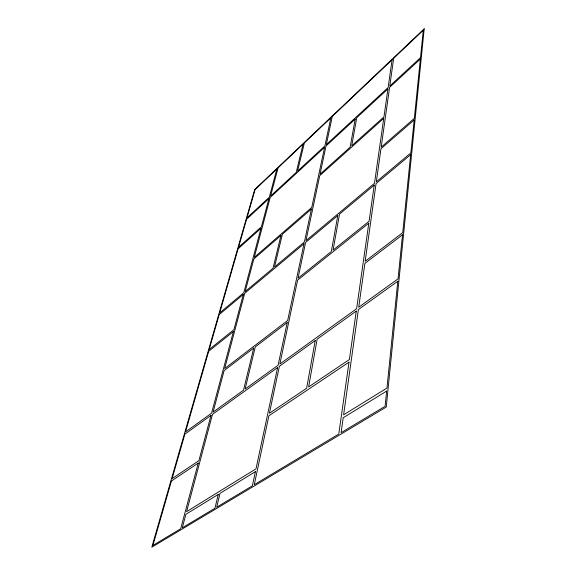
<?xml version="1.0" encoding="UTF-8"?>
<svg xmlns="http://www.w3.org/2000/svg" width="576" height="576" viewBox="0 0 576 576"><rect width="100%" height="100%" fill="white"/><g stroke="black" fill="none" stroke-linecap="round" stroke-linejoin="round"><path stroke-width="0.86" d="M386.654 391.068L385.106 406.296L341.1 432.67L343.195 417.744L386.654 391.068M397.8 281.254L386.957 388.073L343.606 414.814L358.387 309.557L397.8 281.254M402.523 234.763L398.045 278.87L358.718 307.202L364.867 263.441L402.523 234.763M410.652 154.699L402.739 232.618L365.162 261.302L376.078 183.571L410.652 154.699M414.18 119.981L410.832 152.928L376.33 181.8L380.966 148.766L414.18 119.981M420.365 59.018L414.338 118.368L381.197 147.146L389.585 87.394L420.365 59.018M423.288 30.233L420.502 57.658L389.779 86.018L393.674 58.291L423.288 30.233M424.202 28.8L386.237 407.081L151.798 547.2L254.686 189.54L424.202 28.8M349.006 362.174L338.767 434.066L254.29 484.682L268.884 415.793L349.006 362.174M356.292 311.069L349.38 359.554L308.621 386.935L317.16 339.163L356.292 311.069M368.806 223.178L356.623 308.707L279.85 364.003L297.612 280.159L368.806 223.178M374.227 185.119L369.086 221.242L333.072 250.128L339.509 214.121L374.227 185.119M383.738 118.361L374.479 183.348L305.971 240.682L319.738 175.68L383.738 118.361M387.936 88.92L383.954 116.87L351.72 145.778L356.746 117.677L387.936 88.92M392.083 59.803L388.13 87.545L326.326 144.605L332.28 116.474L392.083 59.803M315.238 340.538L306.626 388.274L269.417 413.266L279.367 366.3L315.238 340.538M337.795 215.554L331.301 251.546L298.015 278.244L305.597 242.446L337.795 215.554M355.198 119.102L350.122 147.211L320.054 174.182L326.03 145.994L355.198 119.102M255.406 471.629L252.374 485.827L216.691 507.211L220.025 493.351L255.406 471.629M277.603 367.567L256.003 468.835L186.595 511.639L212.501 414.317L277.603 367.567M287.201 322.574L278.093 365.27L245.138 389.009L255.276 346.882L287.201 322.574M304.006 243.77L287.647 320.486L224.676 368.561L244.699 293.314L304.006 243.77M311.414 209.066L304.387 242.014L274.5 267.026L282.391 234.223L311.414 209.066M324.583 147.326L311.76 207.446L254.268 257.371L270.209 197.453L324.583 147.326M330.876 117.806L324.878 145.937L297.576 171.137L304.366 142.927L330.876 117.806M218.29 494.417L214.942 508.262L182.29 527.825L185.89 514.303L218.29 494.417M253.706 348.084L243.518 390.175L213.091 412.092L224.129 370.598L253.706 348.084M280.958 235.469L273.024 268.265L245.16 291.578L253.836 258.984L280.958 235.469M303.048 144.173L296.222 172.39L270.583 196.056L278.1 167.825L303.048 144.173M198.252 463.061L180.684 528.782L152.928 545.422L171.418 481.018L198.252 463.061M210.996 415.397L198.9 460.634L172.102 478.634L184.874 434.146L210.996 415.397M233.41 331.538L211.586 413.172L185.508 431.964L208.649 351.353L233.41 331.538M243.317 294.466L233.914 329.666L209.182 349.495L219.204 314.611L243.317 294.466M261.007 228.283L243.785 292.73L219.694 312.89L238.097 248.81L261.007 228.283M268.934 198.626L261.41 226.793L238.522 247.32L246.586 219.233L268.934 198.626M276.854 168.998L269.309 197.237L246.989 217.836L255.089 189.626L276.854 168.998"/></g></svg>
